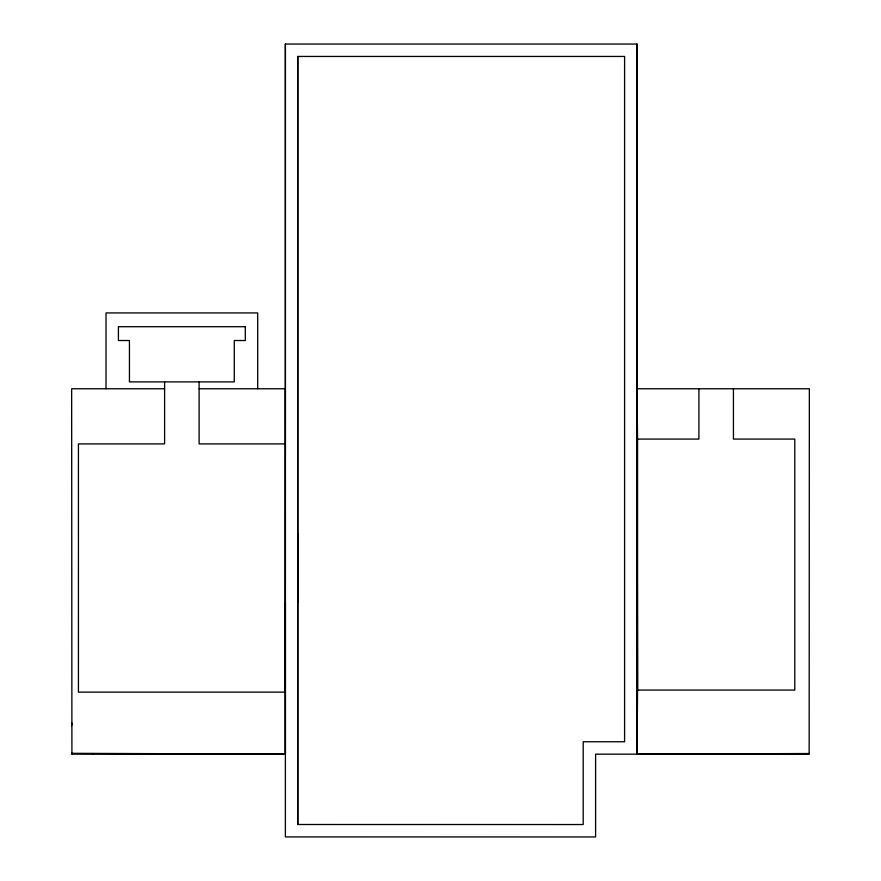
<?xml version="1.0" encoding="UTF-8"?>
<svg xmlns="http://www.w3.org/2000/svg" width="881" height="881" viewBox="0 0 881 881"><rect width="100%" height="100%" fill="white"/><g stroke="black" fill="none" stroke-linecap="round" stroke-linejoin="round"><path stroke-width="1.32" d="M636.985 44.05L636.974 754.169L636.985 44.05L285.378 44.05L285.378 836.917L595.6 836.95L595.611 754.169L809.165 754.169L809.353 388.763L636.985 388.763L637.558 690.076L636.985 754.169L809.353 753.53M285.378 602.516L285.378 754.169L71.912 754.169L71.647 388.763L164.604 388.763M297.767 824.506L297.767 56.45L624.596 56.45L624.585 741.758L583.2 741.758L583.2 824.539L297.767 824.506L297.767 56.45M297.767 602.516L297.767 533.534M164.604 381.891L164.604 443.903L78.431 443.903L78.431 692.136L285.29 692.136L285.378 388.763L199.117 388.763M71.647 725.658L71.813 722.982M800.73 754.169L806.886 753.718M636.985 388.763L637.558 439.079L698.919 439.079L698.919 388.763M285.29 443.903L199.117 443.903L199.117 381.891M93.089 754.169L92.593 753.464L92.824 754.169M72.099 754.169L71.647 753.321L285.378 754.169L285.378 44.05M733.433 388.763L733.433 439.079L794.783 439.079L794.783 690.076L637.558 690.076L637.558 439.079M257.692 388.763L257.692 312.931L106.017 312.931L106.017 388.763M245.303 326.708L118.417 326.708L118.417 340.518L129.441 340.518L129.441 381.891L234.269 381.891L234.269 340.518L245.303 340.518L245.303 326.708"/></g></svg>
